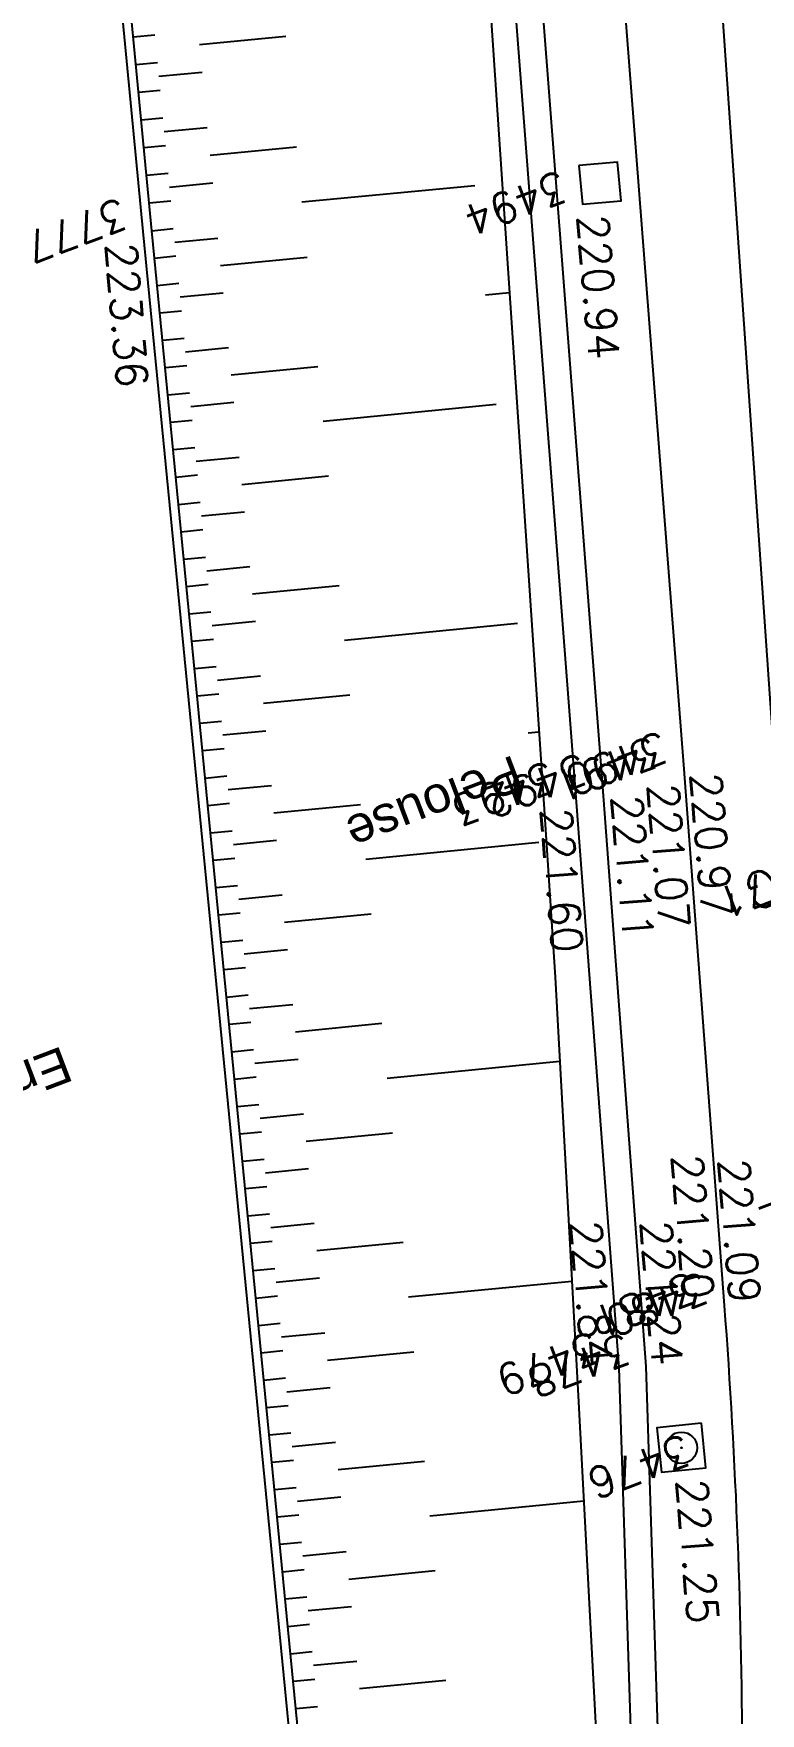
# Model space of a CAD drawing. Header units: centimetres. Extents: x 212517 to 243222, y -357108 to -330212.
# Drawn here: x 216971 to 217773, y -352456 to -350600 of the extents above; entities that cross this region are included whole.
import ezdxf
from ezdxf.enums import TextEntityAlignment as Align
from ezdxf.lldxf.tags import DXFTag

# ---------------------------------------------------------------- set-up
doc = ezdxf.new("R2010")
doc.units = ezdxf.units.CM
doc.layers.get('0').update_dxf_attribs({"color": 252})
for name, color, linetype in [('Fond topo - AFF', 252, 'Continuous'), ('Fond topo - CLO_MUR', 252, 'Continuous'), ('Fond topo - EAU_TXT', 252, 'Continuous'), ('Fond topo - GAZ_TXT', 252, 'Continuous'), ('Fond topo - TAL', 252, 'Continuous'), ('Fond topo - TAL_HAC', 252, 'Continuous'), ('Fond topo - VEG_TXT', 252, 'Continuous'), ('Fond topo - VOI_TXT', 252, 'Continuous'), ('Fond topo - Z_500', 252, 'Continuous'), ('GAZ_SSL', 252, 'Texte-GAZ'), ('prlm-VRD', 2, 'Continuous')]:
    doc.layers.add(name, color=color, linetype=linetype)
for name, color, linetype, plot in [('Fond topo - N', 252, 'Continuous', False), ('Fond topo - NCACHE', 252, 'Continuous', False), ('Fond topo - ZCACHE', 252, 'Continuous', False)]:
    doc.layers.add(name, color=color, linetype=linetype, plot=plot)
doc.layers.add('Fond topo - P', color=252, linetype='Continuous', lineweight=50)
doc.layers.add('Fond topo - VOI', color=252, linetype='Continuous', lineweight=25)
doc.styles.add('2000_ARIAL', font='arial.ttf', dxfattribs={"height": 0.4})
doc.styles.add('Lignes', font='arial.ttf', dxfattribs={"height": 0.35})
doc.styles.add('SIMPLEX', font='simplex_.ttf', dxfattribs={"height": 1.25})
tags = doc.linetypes.add('L8', pattern=[0.225, 0.15, -0.075]).pattern_tags.tags
tags[6:7] = [DXFTag(74, 4), DXFTag(75, 0), DXFTag(340, '0'), DXFTag(46, 0.0), DXFTag(50, 0.0), DXFTag(44, 0.0), DXFTag(45, 0.0)]
tags[4:5] = [DXFTag(74, 4), DXFTag(75, 0), DXFTag(340, '0'), DXFTag(46, 0.0), DXFTag(50, 0.0), DXFTag(44, 0.0), DXFTag(45, 0.0)]
tags = doc.linetypes.add('Texte-GAZ', pattern='A,5,-0.25,["GAZ",Lignes,S=1,R=0,X=0,Y=-0.18],-1.25', length=6.5).pattern_tags.tags
tags[15:16] = [DXFTag(74, 4), DXFTag(75, 0), DXFTag(340, '0'), DXFTag(46, 0.0), DXFTag(50, 0.0), DXFTag(44, 0.0), DXFTag(45, 0.0)]
tags[4:5] = [DXFTag(74, 4), DXFTag(75, 0), DXFTag(340, '0'), DXFTag(46, 0.0), DXFTag(50, 0.0), DXFTag(44, 0.0), DXFTag(45, 0.0)]

# ---------------------------------------------------------------- blocks, each defined once
blk = doc.blocks.new('AFF04')
at = {"ltscale": 2, "flags": 128}
blk.add_lwpolyline([(0.499143, -0.5), (0.499143, 0.499143), (-0.5, 0.499143), (-0.5, -0.5)], close=True, dxfattribs=at)
at = {"ltscale": 2}
for radius in [0.35, 0.01]:
    blk.add_circle((0, 0), radius, dxfattribs=at)
blk = doc.blocks.new('AFF03')
at = {"ltscale": 2, "flags": 128}
blk.add_lwpolyline([(-0.5, -0.5), (0.5, -0.5), (0.5, 0.5), (-0.5, 0.5)], close=True, dxfattribs=at)
blk = doc.blocks.new('EAU99')
at = {"style": 'SIMPLEX'}
blk.add_text('E', height=0.4, dxfattribs=at).set_placement((0, 0), align=Align.MIDDLE_CENTER)
blk = doc.blocks.new('GAZ99')
at = {"style": 'SIMPLEX'}
blk.add_text('G', height=0.4, dxfattribs=at).set_placement((0, 0), align=Align.MIDDLE_CENTER)
blk = doc.blocks.new('PTOPO')
at = {"layer": 'Fond topo - NCACHE', "style": 'SIMPLEX'}
blk.add_attdef('MAT', text='', height=0.34, dxfattribs=at).set_placement((0.1, -0.1), align=Align.TOP_LEFT)
at = {"layer": 'Fond topo - ZCACHE', "style": 'SIMPLEX'}
blk.add_attdef('ALT', (0.1, 0.1), '', height=0.34, dxfattribs=at)
blk = doc.blocks.new('A$C1F970F0F')
at = {"layer": 'Fond topo - CLO_MUR', "ltscale": 2, "flags": 128}
for points in [[(-11483, -982.2), (-11437.1, -748.6), (-11369.9, -383), (-11299.3, 68.5), (-11227.4, 706.6), (-11059.4, 2223.6), (-11045.4, 2344.1), (-11030, 2486.7), (-11315.9, 2519.3)], [(-11512.5, -976.4), (-11466.6, -743), (-11399.5, -378), (-11329.1, 72.5), (-11257.2, 710), (-11091.2, 2208.5), (-11233.7, 2231.4), (-11209.9, 2389.2), (-11073, 2368.5), (-11063.1, 2460.2), (-11319.3, 2489.5)]]:
    blk.add_lwpolyline(points, dxfattribs=at)
at = {"layer": 'Fond topo - TAL', "ltscale": 2, "flags": 128}
blk.add_lwpolyline([(-11809.9, -896.6), (-11602.4, 1403.1), (-11517.8, 2321.8), (-11506.6, 2459)], dxfattribs=at)
at = {"layer": 'Fond topo - TAL', "linetype": 'L8', "ltscale": 2, "flags": 128}
blk.add_lwpolyline([(-11228.3, 2414), (-11251.8, 2236.9), (-11214.2, 2188.5), (-11161.1, 2138.5), (-11130.2, 2063.2), (-11291.6, 727.7), (-11318.1, 509.9), (-11380.2, 44), (-11456.7, -522.4), (-11561.8, -972.3)], dxfattribs=at)
at = {"layer": 'Fond topo - TAL_HAC', "ltscale": 2}
for p, q in [((-11582.6, 1617.4), (-11558.7, 1615.2)), ((-11585.4, 1586.8), (-11561.5, 1584.6)), ((-11512.3, 1595.5), (-11416.7, 1586.7)), ((-11562.9, 1569.3), (-11515.2, 1564.9)), ((-11588.3, 1556.2), (-11564.4, 1554)), ((-11591.1, 1525.6), (-11567.2, 1523.4)), ((-11568.6, 1508.1), (-11520.8, 1503.7)), ((-11593.9, 1494.9), (-11570, 1492.7)), ((-11523.6, 1473), (-11428, 1464.2)), ((-11596.7, 1464.3), (-11572.8, 1462.1)), ((-11599.5, 1433.7), (-11575.6, 1431.5)), ((-11574.2, 1446.8), (-11526.4, 1442.4)), ((-11602.4, 1403.1), (-11578.5, 1400.9)), ((-11433.6, 1403.4), (-11242.4, 1385.9)), ((-11579.8, 1385.8), (-11532, 1381.4)), ((-11605.1, 1372.8), (-11581.2, 1370.7)), ((-11607.8, 1342.6), (-11583.9, 1340.4)), ((-11534.7, 1351.2), (-11439.1, 1342.5)), ((-11585.3, 1325.3), (-11537.5, 1321)), ((-11610.5, 1312.3), (-11586.6, 1310.1)), ((-11613.3, 1282), (-11589.4, 1279.9)), ((-11590.7, 1264.8), (-11542.9, 1260.4)), ((-11253.3, 1264.9), (-11227, 1262.5)), ((-11616, 1251.8), (-11592.1, 1249.6)), ((-11545.7, 1230.2), (-11450.1, 1221.5)), ((-11618.7, 1221.5), (-11594.8, 1219.4)), ((-11621.5, 1191.3), (-11597.6, 1189.1)), ((-11596.2, 1204.2), (-11548.4, 1199.9)), ((-11624.2, 1161), (-11600.3, 1158.8)), ((-11455.5, 1161), (-11264.3, 1143.8)), ((-11601.7, 1143.7), (-11553.9, 1139.4)), ((-11626.9, 1130.7), (-11603, 1128.6)), ((-11629.7, 1100.5), (-11605.8, 1098.3)), ((-11556.6, 1109.1), (-11461, 1100.5)), ((-11607.1, 1083.2), (-11559.3, 1078.9)), ((-11632.4, 1070.2), (-11608.5, 1068.1)), ((-11635.1, 1040), (-11611.2, 1037.8)), ((-11612.6, 1022.7), (-11564.8, 1018.4)), ((-11637.9, 1009.7), (-11613.9, 1007.6)), ((-11567.5, 988.1), (-11471.9, 979.5)), ((-11640.6, 979.5), (-11616.7, 977.3)), ((-11643.3, 949.2), (-11619.4, 947)), ((-11618, 962.2), (-11570.2, 957.9)), ((-11646, 918.9), (-11622.1, 916.8)), ((-11477.4, 919), (-11286.1, 901.7)), ((-11623.5, 901.7), (-11575.7, 897.3)), ((-11648.8, 888.7), (-11624.9, 886.5)), ((-11651.5, 858.4), (-11627.6, 856.3)), ((-11578.4, 867.1), (-11482.8, 858.4)), ((-11629, 841.1), (-11581.2, 836.8)), ((-11654.2, 828.2), (-11630.3, 826)), ((-11657, 797.9), (-11633.1, 795.7)), ((-11634.4, 780.6), (-11586.6, 776.3)), ((-11297.1, 780.7), (-11285.3, 779.6)), ((-11659.7, 767.6), (-11635.8, 765.5)), ((-11589.4, 746), (-11493.7, 737.4)), ((-11662.4, 737.4), (-11638.5, 735.2)), ((-11665.2, 707.1), (-11641.3, 705)), ((-11639.9, 720.1), (-11592.1, 715.8)), ((-11667.9, 676.9), (-11644, 674.7)), ((-11499.2, 676.9), (-11308, 659.6)), ((-11645.4, 659.6), (-11597.5, 655.3)), ((-11670.6, 646.6), (-11646.7, 644.5)), ((-11673.4, 616.4), (-11649.5, 614.2)), ((-11600.3, 625), (-11504.7, 616.4)), ((-11650.8, 599.1), (-11603, 594.8)), ((-11676.1, 586.1), (-11652.2, 583.9)), ((-11678.8, 555.8), (-11654.9, 553.7)), ((-11656.3, 538.6), (-11608.5, 534.2)), ((-11681.5, 525.6), (-11657.6, 523.4)), ((-11611.2, 504), (-11515.6, 495.3)), ((-11684.3, 495.3), (-11660.4, 493.2)), ((-11687, 465.1), (-11663.1, 462.9)), ((-11661.7, 478), (-11613.9, 473.7)), ((-11689.7, 434.8), (-11665.8, 432.6)), ((-11521.1, 434.8), (-11330.4, 417.6)), ((-11667.2, 417.5), (-11619.4, 413.2)), ((-11692.5, 404.5), (-11668.6, 402.4)), ((-11695.2, 374.3), (-11671.3, 372.1)), ((-11622.1, 382.9), (-11526.5, 374.3)), ((-11672.7, 357), (-11624.9, 352.7)), ((-11697.9, 344), (-11674, 341.9)), ((-11700.7, 313.8), (-11676.8, 311.6)), ((-11703.4, 283.5), (-11679.5, 281.4)), ((-11678.1, 296.5), (-11630.3, 292.2)), ((-11633, 261.9), (-11537.4, 253.3)), ((-11706.1, 253.3), (-11682.2, 251.1)), ((-11708.9, 223), (-11685, 220.8)), ((-11683.6, 236), (-11635.8, 231.7)), ((-11711.6, 192.7), (-11687.7, 190.6)), ((-11542.9, 192.8), (-11362.5, 176.5)), ((-11689, 175.5), (-11641.2, 171.1)), ((-11714.3, 162.5), (-11690.4, 160.3)), ((-11717, 132.2), (-11693.1, 130.1)), ((-11644, 140.9), (-11548.4, 132.2)), ((-11694.5, 114.9), (-11646.7, 110.6)), ((-11719.8, 102), (-11695.9, 99.8)), ((-11722.5, 71.7), (-11698.6, 69.5)), ((-11725.2, 41.4), (-11701.3, 39.3)), ((-11700, 54.4), (-11652.2, 50.1)), ((-11654.9, 19.8), (-11559.3, 11.2)), ((-11728, 11.2), (-11704.1, 9)), ((-11705.4, -6.1), (-11657.6, -10.4)), ((-11730.7, -19.1), (-11706.8, -21.2)), ((-11733.4, -49.3), (-11709.5, -51.5)), ((-11564.7, -49.3), (-11394.8, -64.6)), ((-11710.9, -66.6), (-11663.1, -70.9)), ((-11736.2, -79.6), (-11712.3, -81.7)), ((-11738.9, -109.8), (-11715, -112)), ((-11665.8, -101.2), (-11570.2, -109.8)), ((-11716.4, -127.1), (-11668.6, -131.4)), ((-11741.6, -140.1), (-11717.7, -142.3)), ((-11744.4, -170.4), (-11720.5, -172.5)), ((-11747.1, -200.6), (-11723.2, -202.8)), ((-11721.8, -187.6), (-11674, -192)), ((-11676.7, -222.2), (-11581.1, -230.9)), ((-11749.8, -230.9), (-11725.9, -233))]:
    blk.add_line(p, q, dxfattribs=at)
at = {"layer": 'Fond topo - VOI', "ltscale": 2, "flags": 128}
blk.add_lwpolyline([(-10597.5, 5618.1), (-10661, 5049.8), (-10724.7, 4459.2), (-10835, 3463.9), (-10968.8, 2225.9), (-11135.3, 714), (-11202.2, 118.6, -0.018575), (-11279.3, -394.2, 0.004565), (-11387.9, -1000.9)], format="xyb", dxfattribs=at)
blk.add_lwpolyline([(-11527.7, 2322.6), (-11612.3, 1404), (-11819.9, -895.7)], dxfattribs=at)
at = {"layer": 'GAZ_SSL', "elevation": 0, "flags": 128}
blk.add_lwpolyline([(-11201.4, -699.5), (-10544.3, 4849.5)], dxfattribs=at)
at = {"layer": 'Fond topo - AFF', "ltscale": 2, "zscale": 99.99999999999997}
for name, p, xscale, yscale, rotation in [('AFF03', (-11106.2, 1362.6), 42.89243721743721, 42.89243721743721, 264.4246901121376), ('AFF04', (-11277.9, -27), 49.39520944882749, 49.39520944882749, 85.04002730492101)]:
    blk.add_blockref(name, p, dxfattribs=dict(at, xscale=xscale, yscale=yscale, rotation=rotation))
at = {"layer": 'Fond topo - EAU_TXT', "ltscale": 2, "xscale": 99.99999999999999, "yscale": 99.99999999999999, "zscale": 99.99999999999999, "rotation": 190.0656205306816}
blk.add_blockref('EAU99', (-11128.7, 199.3), dxfattribs=at)
at = {"layer": 'Fond topo - GAZ_TXT', "ltscale": 2, "xscale": 99.99999999999994, "yscale": 99.99999999999994, "zscale": 99.99999999999994, "rotation": 190.0656205306617}
blk.add_blockref('GAZ99', (-11074.8, 563.1), dxfattribs=at)
at = {"layer": 'Fond topo - P', "ltscale": 2}
ref = blk.add_blockref('PTOPO', (-11612.3, 1404), dxfattribs=dict(at, xscale=99.99999999999994, yscale=99.99999999999994, zscale=99.99999999999994, rotation=190.0656205306617))
ref.add_attrib('MAT', '3777', dxfattribs={"layer": 'Fond topo - N', "color": 0, "ltscale": 2, "height": 34, "rotation": 190.0656, "style": 'SIMPLEX'}).set_placement((-11623.9, 1412.1), align=Align.TOP_LEFT)
ref.add_attrib('ALT', '223.36', (-11655.2, 1398.1), dxfattribs={"layer": 'Fond topo - Z_500', "color": 0, "ltscale": 2, "height": 34, "rotation": 263.9174, "style": 'SIMPLEX'})
ref = blk.add_blockref('PTOPO', (-11129.6, 1343.3), dxfattribs=dict(at, xscale=99.99999999999994, yscale=99.99999999999994, zscale=99.99999999999994, rotation=190.0656205306617))
ref.add_attrib('MAT', '3494', dxfattribs={"layer": 'Fond topo - N', "color": 0, "ltscale": 2, "height": 34, "rotation": 190.0656, "style": 'SIMPLEX'}).set_placement((-11141.2, 1351.4), align=Align.TOP_LEFT)
ref.add_attrib('ALT', '220.94', (-11137.7, 1331.7), dxfattribs={"layer": 'Fond topo - Z_500', "color": 0, "ltscale": 2, "height": 34, "rotation": 263.9174, "style": 'SIMPLEX'})
ref = blk.add_blockref('PTOPO', (-11264.1, 704.8), dxfattribs=dict(at, xscale=99.99999999999994, yscale=99.99999999999994, zscale=99.99999999999994, rotation=190.0656205306617))
ref.add_attrib('MAT', '3493', dxfattribs={"layer": 'Fond topo - N', "color": 0, "ltscale": 2, "height": 34, "rotation": 190.0656, "style": 'SIMPLEX'}).set_placement((-11275.7, 712.9), align=Align.TOP_LEFT)
ref.add_attrib('ALT', '221.60', (-11299.4, 695.2), dxfattribs={"layer": 'Fond topo - Z_500', "color": 0, "ltscale": 2, "height": 34, "rotation": 263.9174, "style": 'SIMPLEX'})
ref = blk.add_blockref('PTOPO', (-11227.4, 706.6), dxfattribs=dict(at, xscale=99.99999999999994, yscale=99.99999999999994, zscale=99.99999999999994, rotation=190.0656205306617))
ref.add_attrib('MAT', '3492', dxfattribs={"layer": 'Fond topo - N', "color": 0, "ltscale": 2, "height": 34, "rotation": 190.0656, "style": 'SIMPLEX'}).set_placement((-11239, 714.7), align=Align.TOP_LEFT)
ref.add_attrib('ALT', '221.11', (-11220.1, 694.5), dxfattribs={"layer": 'Fond topo - Z_500', "color": 0, "ltscale": 2, "height": 34, "rotation": 263.9174, "style": 'SIMPLEX'})
ref = blk.add_blockref('PTOPO', (-11147.7, 710.5), dxfattribs=dict(at, xscale=99.99999999999994, yscale=99.99999999999994, zscale=99.99999999999994, rotation=190.0656205306617))
ref.add_attrib('MAT', '3491', dxfattribs={"layer": 'Fond topo - N', "color": 0, "ltscale": 2, "height": 34, "rotation": 190.0656, "style": 'SIMPLEX'}).set_placement((-11159.3, 718.6), align=Align.TOP_LEFT)
ref.add_attrib('ALT', '221.07', (-11178.4, 699.6), dxfattribs={"layer": 'Fond topo - Z_500', "color": 0, "ltscale": 2, "height": 34, "rotation": 263.9174, "style": 'SIMPLEX'})
ref = blk.add_blockref('PTOPO', (-11135.3, 714), dxfattribs=dict(at, xscale=99.99999999999994, yscale=99.99999999999994, zscale=99.99999999999994, rotation=190.0656205306617))
ref.add_attrib('MAT', '3490', dxfattribs={"layer": 'Fond topo - N', "color": 0, "ltscale": 2, "height": 34, "rotation": 190.0656, "style": 'SIMPLEX'}).set_placement((-11146.9, 722.1), align=Align.TOP_LEFT)
ref.add_attrib('ALT', '220.97', (-11129.7, 702.8), dxfattribs={"layer": 'Fond topo - Z_500', "color": 0, "ltscale": 2, "height": 34, "rotation": 263.9174, "style": 'SIMPLEX'})
ref = blk.add_blockref('PTOPO', (-10994.7, 550.4), dxfattribs=dict(at, xscale=99.99999999999994, yscale=99.99999999999994, zscale=99.99999999999994, rotation=190.0656205306617))
ref.add_attrib('MAT', '3471', dxfattribs={"layer": 'Fond topo - N', "color": 0, "ltscale": 2, "height": 34, "rotation": 190.0656, "style": 'SIMPLEX'}).set_placement((-11006.3, 558.5), align=Align.TOP_LEFT)
ref.add_attrib('ALT', '221.04', (-10976, 532.1), dxfattribs={"layer": 'Fond topo - Z_500', "color": 0, "ltscale": 2, "height": 34, "rotation": 263.9174, "style": 'SIMPLEX'})
ref = blk.add_blockref('PTOPO', (-11216, 121), dxfattribs=dict(at, xscale=99.99999999999994, yscale=99.99999999999994, zscale=99.99999999999994, rotation=190.0656205306617))
ref.add_attrib('MAT', '3481', dxfattribs={"layer": 'Fond topo - N', "color": 0, "ltscale": 2, "height": 34, "rotation": 190.0656, "style": 'SIMPLEX'}).set_placement((-11227.6, 129.1), align=Align.TOP_LEFT)
ref.add_attrib('ALT', '221.20', (-11228.5, 292.1), dxfattribs={"layer": 'Fond topo - Z_500', "color": 0, "ltscale": 2, "height": 34, "rotation": 263.9174, "style": 'SIMPLEX'})
ref = blk.add_blockref('PTOPO', (-11202.2, 118.6), dxfattribs=dict(at, xscale=99.99999999999994, yscale=99.99999999999994, zscale=99.99999999999994, rotation=190.0656205306617))
ref.add_attrib('MAT', '3480', dxfattribs={"layer": 'Fond topo - N', "color": 0, "ltscale": 2, "height": 34, "rotation": 190.0656, "style": 'SIMPLEX'}).set_placement((-11213.8, 126.7), align=Align.TOP_LEFT)
ref.add_attrib('ALT', '221.09', (-11178.8, 278), dxfattribs={"layer": 'Fond topo - Z_500', "color": 0, "ltscale": 2, "height": 34, "rotation": 263.9174, "style": 'SIMPLEX'})
ref = blk.add_blockref('PTOPO', (-11333.5, 76.4), dxfattribs=dict(at, xscale=99.99999999999994, yscale=99.99999999999994, zscale=99.99999999999994, rotation=190.0656205306617))
ref.add_attrib('MAT', '3479', dxfattribs={"layer": 'Fond topo - N', "color": 0, "ltscale": 2, "height": 34, "rotation": 190.0656, "style": 'SIMPLEX'}).set_placement((-11345.1, 84.5), align=Align.TOP_LEFT)
ref.add_attrib('ALT', '221.84', (-11352, 241.2), dxfattribs={"layer": 'Fond topo - Z_500', "color": 0, "ltscale": 2, "height": 34, "rotation": 263.9174, "style": 'SIMPLEX'})
ref = blk.add_blockref('PTOPO', (-11299.3, 68.5), dxfattribs=dict(at, xscale=99.99999999999994, yscale=99.99999999999994, zscale=99.99999999999994, rotation=190.0656205306617))
ref.add_attrib('MAT', '3478', dxfattribs={"layer": 'Fond topo - N', "color": 0, "ltscale": 2, "height": 34, "rotation": 190.0656, "style": 'SIMPLEX'}).set_placement((-11310.9, 76.6), align=Align.TOP_LEFT)
ref.add_attrib('ALT', '221.24', (-11275.9, 226.6), dxfattribs={"layer": 'Fond topo - Z_500', "color": 0, "ltscale": 2, "height": 34, "rotation": 263.9174, "style": 'SIMPLEX'})
ref = blk.add_blockref('PTOPO', (-11255.4, -53.7), dxfattribs=dict(at, xscale=99.99999999999994, yscale=99.99999999999994, zscale=99.99999999999994, rotation=190.0656205306617))
ref.add_attrib('MAT', '3476', dxfattribs={"layer": 'Fond topo - N', "color": 0, "ltscale": 2, "height": 34, "rotation": 190.0656, "style": 'SIMPLEX'}).set_placement((-11267, -45.6), align=Align.TOP_LEFT)
ref.add_attrib('ALT', '221.25', (-11290.1, -61.2), dxfattribs={"layer": 'Fond topo - Z_500', "color": 0, "ltscale": 2, "height": 34, "rotation": 263.9174, "style": 'SIMPLEX'})
at = {"layer": 'Fond topo - VEG_TXT', "style": '2000_ARIAL'}
blk.add_text('Pelouse', height=40, rotation=190.0656, dxfattribs=at).set_placement((-11317.3, 760))
at = {"layer": 'Fond topo - VOI_TXT', "style": '2000_ARIAL'}
blk.add_text('Enrobé', height=40, rotation=190.0656, dxfattribs=at).set_placement((-11866.8, 536.7))

msp = doc.modelspace()

# ---------------------------------------------------------------- block references
at = {"layer": 'prlm-VRD', "rotation": 10.72360141139323}
msp.add_blockref('A$C1F970F0F', (228762.2, -350037.5), dxfattribs=at)

doc.saveas('drawing.dxf')
